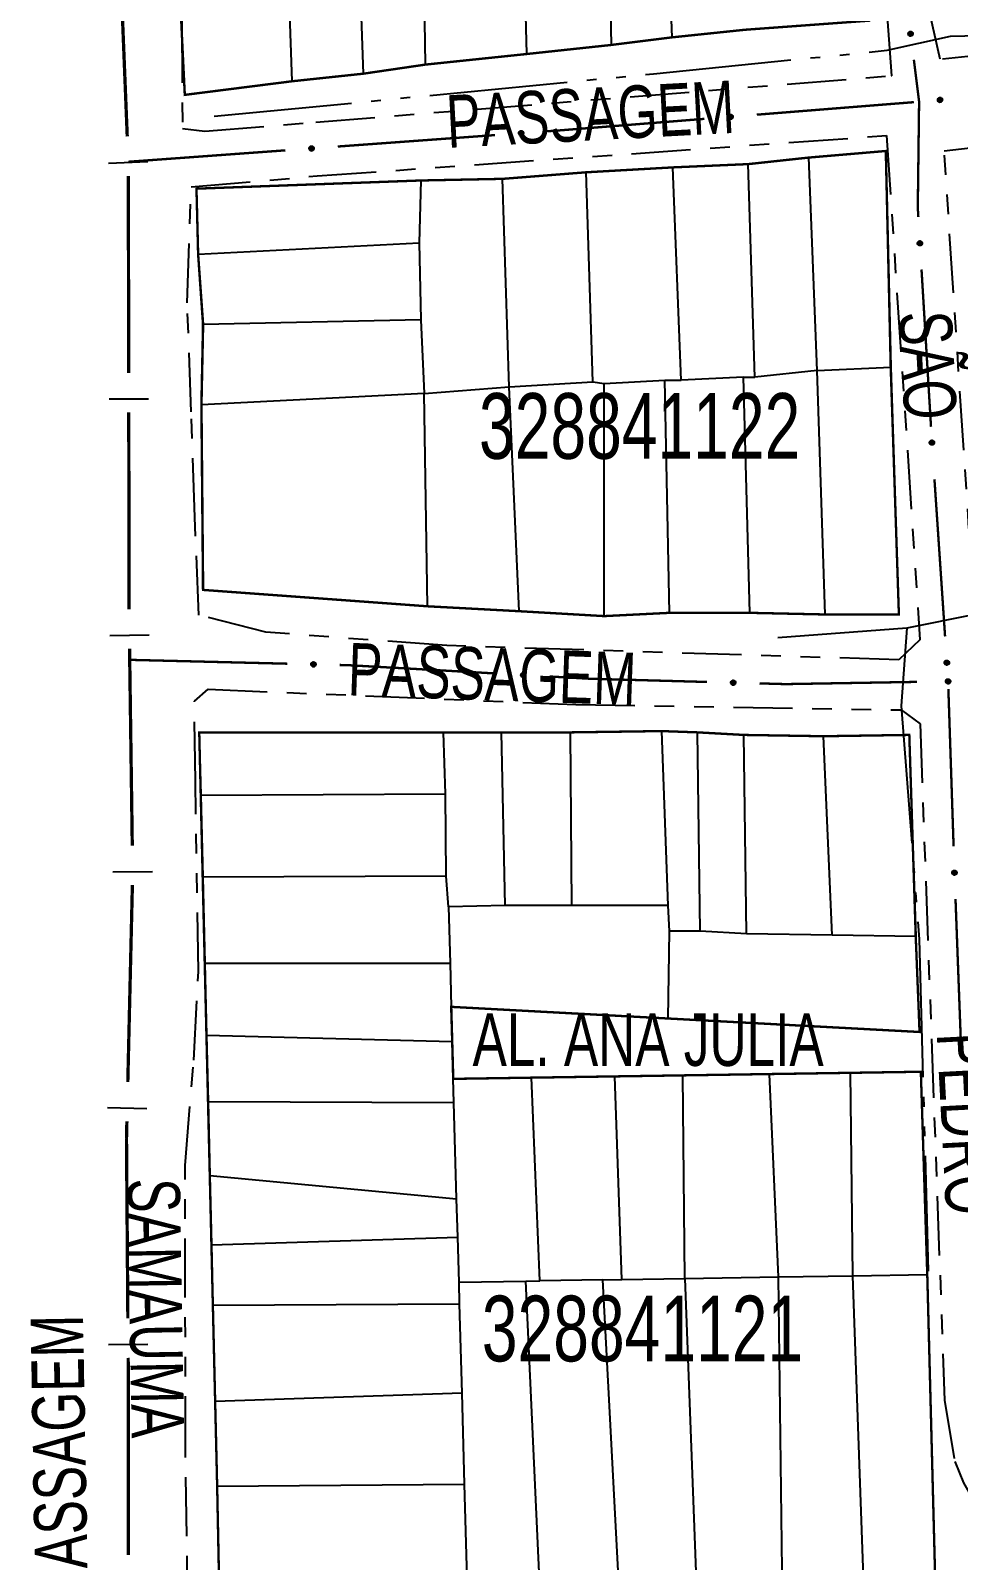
# Model space of a CAD drawing. Extents: x 203604 to 204690, y 4848469 to 4850418.
# Drawn here: x 203612.5 to 203683.2, y 4849737 to 4849853.4 of the extents above; entities that cross this region are included whole.
import ezdxf

# ---------------------------------------------------------------- set-up
doc = ezdxf.new("R2010")
doc.units = 0
doc.header["$LTSCALE"] = 1.5
doc.header["$MEASUREMENT"] = 0
doc.linetypes.add('TRACO_05', pattern=[11, 7, -1, 0.5, -1, 0.5, -1])
doc.linetypes.add('TRACO_25', pattern=[8, 3, -1, 1, -1, 1, -1])
for name, color, linetype in [('CD_MALHA_LOTES', 7, 'CONTINUOUS'), ('CD_TXT_QUADRA', 2, 'CONTINUOUS'), ('HD-VALAS-DRENOS', 170, 'CONTINUOUS'), ('LM-LIM-SETORES-BAIRROS', 7, 'CONTINUOUS'), ('RU-QUADRA', 210, 'CONTINUOUS'), ('SV-EIXO-RUA-N-PAV', 6, 'CONTINUOUS'), ('SV-RUA-NAO-PAV', 7, 'CONTINUOUS'), ('SV-TXT-RUA-PAV', 7, 'CONTINUOUS'), ('SV-TXT-VIA-ATUAL', 250, 'CONTINUOUS')]:
    doc.layers.add(name, color=color, linetype=linetype)
doc.styles.add('ARIAL', font='ARIAL.SHX')

msp = doc.modelspace()

# ---------------------------------------------------------------- linework, layer by layer
at = {"layer": 'CD_MALHA_LOTES', "linetype": 'Continuous', "flags": 128}
for points in [[(203656.77591, 4849852.356468), (203656.295887, 4849874.551867)], [(203661.386758, 4849852.932824), (203660.565475, 4849874.827018)], [(203642.597555, 4849850.857943), (203642.253977, 4849873.646944)], [(203650.320724, 4849851.664841), (203649.737809, 4849874.129235)], [(203623.116725, 4849872.413654), (203624.269437, 4849848.552519)], [(203632.453691, 4849849.58996), (203631.646792, 4849872.874739)], [(203637.871436, 4849850.166316), (203637.073432, 4849873.313086)], [(203661.386758, 4849852.932824), (203656.77591, 4849852.356468)], [(203666.919774, 4849853.50918), (203661.386758, 4849852.932824)], [(203650.320724, 4849851.664841), (203642.597555, 4849850.857943)], [(203656.77591, 4849852.356468), (203650.320724, 4849851.664841)], [(203637.871436, 4849850.166316), (203632.453691, 4849849.58996)], [(203642.597555, 4849850.857943), (203637.871436, 4849850.166316)], [(203624.269437, 4849848.552519), (203632.453691, 4849849.58996)], [(203671.792928, 4849843.780249), (203677.653264, 4849844.279001)], [(203677.653264, 4849844.279001), (203678.027328, 4849827.820185)], [(203661.443824, 4849843.032121), (203667.179472, 4849843.281497)], [(203667.179472, 4849843.281497), (203671.792928, 4849843.780249)], [(203667.678224, 4849827.072057), (203667.179472, 4849843.281497)], [(203672.416368, 4849827.570809), (203671.792928, 4849843.780249)], [(203642.241871, 4849842.034617), (203625.159615, 4849841.411177)], [(203642.241871, 4849842.034617), (203642.117183, 4849837.296473)], [(203648.476272, 4849842.159305), (203642.241871, 4849842.034617)], [(203654.83536, 4849842.658057), (203648.476272, 4849842.159305)], [(203648.975024, 4849826.323929), (203648.476272, 4849842.159305)], [(203661.443824, 4849843.032121), (203654.83536, 4849842.658057)], [(203655.334112, 4849826.697993), (203654.83536, 4849842.658057)], [(203662.067264, 4849826.822681), (203661.443824, 4849843.032121)], [(203625.159615, 4849841.411177), (203625.284303, 4849836.423657)], [(203625.284303, 4849836.423657), (203642.117183, 4849837.296473)], [(203642.117183, 4849837.296473), (203642.241871, 4849831.436137)], [(203625.284303, 4849836.423657), (203625.658367, 4849831.062073)], [(203642.241871, 4849831.436137), (203625.658367, 4849831.062073)], [(203642.241871, 4849831.436137), (203642.491247, 4849825.825177)], [(203625.658367, 4849831.062073), (203625.533679, 4849824.952361)], [(203656.206928, 4849826.573305), (203660.820384, 4849826.822681)], [(203660.820384, 4849826.822681), (203662.067264, 4849826.822681)], [(203661.194448, 4849809.116984), (203660.820384, 4849826.822681)], [(203666.805408, 4849827.072057), (203662.067264, 4849826.822681)], [(203666.805408, 4849827.072057), (203667.678224, 4849827.072057)], [(203667.30416, 4849809.116984), (203666.805408, 4849827.072057)], [(203672.416368, 4849827.570809), (203667.678224, 4849827.072057)], [(203672.416368, 4849827.570809), (203678.027328, 4849827.820185)], [(203673.039808, 4849808.992296), (203672.416368, 4849827.570809)], [(203678.027328, 4849827.820185), (203678.650768, 4849808.992296)], [(203642.491247, 4849825.825177), (203625.533679, 4849824.952361)], [(203642.491247, 4849825.825177), (203648.975024, 4849826.323929)], [(203642.740623, 4849809.615736), (203642.491247, 4849825.825177)], [(203648.975024, 4849826.323929), (203655.334112, 4849826.697993)], [(203649.723152, 4849809.241672), (203648.975024, 4849826.323929)], [(203655.334112, 4849826.697993), (203656.206928, 4849826.573305)], [(203656.206928, 4849808.867608), (203656.206928, 4849826.573305)], [(203625.533679, 4849824.952361), (203625.658367, 4849810.862616)], [(203625.658367, 4849810.862616), (203642.740623, 4849809.615736)], [(203642.740623, 4849809.615736), (203649.723152, 4849809.241672)], [(203656.206928, 4849808.867608), (203649.723152, 4849809.241672)], [(203661.194448, 4849809.116984), (203656.206928, 4849808.867608)], [(203667.30416, 4849809.116984), (203661.194448, 4849809.116984)], [(203673.039808, 4849808.992296), (203667.30416, 4849809.116984)], [(203678.650768, 4849808.992296), (203673.039808, 4849808.992296)], [(203643.981076, 4849800.016045), (203625.370428, 4849800.016045)], [(203625.370428, 4849800.016045), (203625.484134, 4849795.234081)], [(203644.111654, 4849795.327664), (203643.981076, 4849800.016045)], [(203648.377292, 4849800.016045), (203643.981076, 4849800.016045)], [(203653.652752, 4849800.016045), (203648.377292, 4849800.016045)], [(203648.670374, 4849786.827397), (203648.377292, 4849800.016045)], [(203660.589004, 4849800.113739), (203653.652752, 4849800.016045)], [(203653.750446, 4849786.827397), (203653.652752, 4849800.016045)], [(203660.589004, 4849800.113739), (203663.324428, 4849800.016045)], [(203661.077473, 4849786.827397), (203660.589004, 4849800.113739)], [(203663.324428, 4849800.016045), (203666.841401, 4849799.820658)], [(203663.519815, 4849784.873523), (203663.324428, 4849800.016045)], [(203667.036788, 4849784.678136), (203666.841401, 4849799.820658)], [(203666.841401, 4849799.820658), (203672.89841, 4849799.722964)], [(203672.89841, 4849799.722964), (203679.443887, 4849799.820658)], [(203673.582265, 4849784.580442), (203672.89841, 4849799.722964)], [(203679.443887, 4849799.820658), (203679.932355, 4849784.482748)], [(203625.484134, 4849795.234081), (203644.111654, 4849795.327664)], [(203644.176464, 4849789.074352), (203644.111654, 4849795.327664)], [(203625.484134, 4849795.234081), (203625.63283, 4849788.980575)], [(203644.176464, 4849789.074352), (203625.63283, 4849788.980575)], [(203625.63283, 4849788.980575), (203625.788381, 4849782.438796)], [(203644.350985, 4849786.734564), (203644.176464, 4849789.074352)], [(203648.670374, 4849786.827397), (203644.350985, 4849786.734564)], [(203644.350985, 4849786.734564), (203644.470612, 4849782.439373)], [(203653.750446, 4849786.827397), (203648.670374, 4849786.827397)], [(203661.077473, 4849786.827397), (203653.750446, 4849786.827397)], [(203661.175166, 4849784.873523), (203661.077473, 4849786.827397)], [(203661.077473, 4849778.230352), (203661.175166, 4849784.873523)], [(203663.519815, 4849784.873523), (203661.175166, 4849784.873523)], [(203667.036788, 4849784.678136), (203663.519815, 4849784.873523)], [(203673.582265, 4849784.580442), (203667.036788, 4849784.678136)], [(203679.932355, 4849784.482748), (203673.582265, 4849784.580442)], [(203680.225437, 4849777.204568), (203679.932355, 4849784.482748)], [(203625.788381, 4849782.438796), (203644.470612, 4849782.439373)], [(203625.788381, 4849782.438796), (203625.918504, 4849776.966397)], [(203644.470612, 4849782.439373), (203644.563127, 4849779.117643)], [(203644.636686, 4849776.47652), (203644.563127, 4849779.117643)], [(203644.563127, 4849779.117643), (203661.077473, 4849778.230352)], [(203661.077473, 4849778.230352), (203680.225437, 4849777.204568)], [(203625.918504, 4849776.966397), (203644.636686, 4849776.47652)], [(203625.918504, 4849776.966397), (203626.0384, 4849771.924085)], [(203644.715797, 4849773.636083), (203644.636686, 4849776.47652)], [(203650.672506, 4849773.726416), (203644.715797, 4849773.636083)], [(203644.766095, 4849771.830151), (203644.715797, 4849773.636083)], [(203657.025579, 4849773.82276), (203650.672506, 4849773.726416)], [(203651.306441, 4849758.255444), (203650.672506, 4849773.726416)], [(203662.203636, 4849773.901284), (203657.025579, 4849773.82276)], [(203657.558753, 4849758.358221), (203657.025579, 4849773.82276)], [(203662.203636, 4849773.901284), (203668.796444, 4849774.001263)], [(203662.342846, 4849758.436864), (203662.203636, 4849773.901284)], [(203668.796444, 4849774.001263), (203674.954175, 4849774.094644)], [(203669.477375, 4849758.554144), (203668.796444, 4849774.001263)], [(203674.954175, 4849774.094644), (203680.32313, 4849774.176064)], [(203675.148501, 4849758.647368), (203674.954175, 4849774.094644)], [(203680.32313, 4849774.176064), (203680.811599, 4849758.74046)], [(203626.0384, 4849771.924085), (203644.766095, 4849771.830151)], [(203626.0384, 4849771.924085), (203626.172891, 4849766.268018)], [(203644.97008, 4849764.506084), (203644.766095, 4849771.830151)], [(203626.172891, 4849766.268018), (203644.97008, 4849764.506084)], [(203626.172891, 4849766.268018), (203626.298315, 4849760.993217)], [(203645.051758, 4849761.573467), (203644.97008, 4849764.506084)], [(203626.298315, 4849760.993217), (203645.051758, 4849761.573467)], [(203645.153401, 4849758.154298), (203645.051758, 4849761.573467)], [(203626.298315, 4849760.993217), (203626.407488, 4849756.401887)], [(203645.153401, 4849758.154298), (203650.2321, 4849758.237783)], [(203645.193136, 4849756.497333), (203645.153401, 4849758.154298)], [(203650.2321, 4849758.237783), (203651.306441, 4849758.255444)], [(203651.698878, 4849726.648082), (203650.2321, 4849758.237783)], [(203656.093744, 4849758.334139), (203651.306441, 4849758.255444)], [(203656.093744, 4849758.334139), (203657.558753, 4849758.358221)], [(203657.755887, 4849727.038856), (203656.093744, 4849758.334139)], [(203657.558753, 4849758.358221), (203662.342846, 4849758.436864)], [(203662.342846, 4849758.436864), (203669.477375, 4849758.554144)], [(203662.342846, 4849758.436864), (203663.519815, 4849727.331937)], [(203669.477375, 4849758.554144), (203675.148501, 4849758.647368)], [(203669.869905, 4849728.113487), (203669.477375, 4849758.554144)], [(203675.148501, 4849758.647368), (203680.811599, 4849758.74046)], [(203676.219995, 4849728.504262), (203675.148501, 4849758.647368)], [(203680.811599, 4849758.74046), (203681.593148, 4849728.699649)], [(203626.407488, 4849756.401887), (203645.193136, 4849756.497333)], [(203626.407488, 4849756.401887), (203626.581723, 4849749.074357)], [(203645.382168, 4849749.710165), (203645.193136, 4849756.497333)], [(203645.382168, 4849749.710165), (203626.581723, 4849749.074357)], [(203626.581723, 4849749.074357), (203626.734952, 4849742.630217)], [(203645.575506, 4849742.768414), (203645.382168, 4849749.710165)], [(203626.734952, 4849742.630217), (203645.575506, 4849742.768414)], [(203626.734952, 4849742.630217), (203626.933527, 4849732.607397)], [(203645.850408, 4849732.898123), (203645.575506, 4849742.768414)]]:
    msp.add_lwpolyline(points, dxfattribs=at)
at = {"layer": 'HD-VALAS-DRENOS', "linetype": 'TRACO_05'}
for points in [[(203626.51, 4849846.92, 7.66), (203659.97, 4849850.16, 7.39), (203677.77, 4849851.95, 7.39), (203682.57, 4849853.02, 7.39), (203694.39, 4849853.28, 6.62), (203705.84, 4849853.36, 6.06), (203713.79, 4849851.62, 4.31), (203719.23, 4849851.75, 3.04)], [(203727.28, 4849818.59, 5.86), (203717.68, 4849815.13, 5.86), (203711.25, 4849813.3, 5.85), (203691.74, 4849809.63, 5.85), (203684.44, 4849808.98, 5.85), (203679.26, 4849807.95, 6.12), (203678.83, 4849802.04, 6.12), (203680.19, 4849784.26, 6.94)], [(203679.26, 4849807.95, 6.84), (203669.43, 4849807.21, 6.85)], [(203680.19, 4849784.26, 6.94), (203680.89, 4849758.99, 6.94)]]:
    msp.add_polyline3d(points, dxfattribs=at)
at = {"layer": 'LM-LIM-SETORES-BAIRROS', "const_width": 0.25}
for points in [[(203619.887812, 4849845.385932), (203619.285727, 4849860.373844)], [(203619.997743, 4849827.387607), (203619.971656, 4849842.387584)], [(203620.029048, 4849809.387634), (203620.002961, 4849824.387611)], [(203620.271007, 4849791.389299), (203620.063866, 4849806.387869)], [(203619.930504, 4849773.393793), (203620.279074, 4849788.389742)], [(203619.83, 4849769.07), (203619.860789, 4849770.394603)], [(203619.835173, 4849768.394981), (203619.83, 4849769.07)], [(203619.934786, 4849755.395362), (203619.835173, 4849768.394981)], [(203619.97, 4849750.8), (203619.957774, 4849752.39545)], [(203619.97, 4849750.395497), (203619.97, 4849750.8)], [(203619.97, 4849737.395497), (203619.97, 4849750.395497)]]:
    msp.add_lwpolyline(points, dxfattribs=at)
at = {"layer": 'LM-LIM-SETORES-BAIRROS'}
for points in [[(203621.466881, 4849843.447753), (203618.469299, 4849843.327336)], [(203621.501219, 4849825.390218), (203618.501224, 4849825.385001)], [(203621.549913, 4849807.408487), (203618.550199, 4849807.367059)], [(203621.798483, 4849789.410204), (203618.798769, 4849789.368775)], [(203621.383622, 4849771.359476), (203618.384433, 4849771.42919)], [(203621.450068, 4849753.406915), (203618.450156, 4849753.383927)]]:
    msp.add_lwpolyline(points, dxfattribs=at)
at = {"layer": 'RU-QUADRA', "linetype": 'Continuous', "const_width": 0.18, "flags": 128}
for points in [[(203676.372011, 4849854.200807), (203674.988757, 4849875.756519), (203674.066588, 4849895.928976), (203664.614351, 4849895.35262), (203659.542419, 4849895.122077), (203655.162114, 4849894.891535), (203650.435995, 4849894.660993), (203641.214301, 4849894.43045), (203636.25764, 4849893.969366), (203630.609352, 4849893.738823), (203622.309826, 4849893.162467), (203623.116725, 4849872.413654), (203624.269437, 4849848.552519), (203632.453691, 4849849.58996), (203637.871436, 4849850.166316), (203642.597555, 4849850.857943), (203650.320724, 4849851.664841), (203656.77591, 4849852.356468), (203661.386758, 4849852.932824), (203666.919774, 4849853.50918)], [(203625.159615, 4849841.411177), (203642.241871, 4849842.034617), (203648.476272, 4849842.159305), (203654.83536, 4849842.658057), (203661.443824, 4849843.032121), (203667.179472, 4849843.281497), (203671.792928, 4849843.780249), (203677.653264, 4849844.279001), (203678.027328, 4849827.820185), (203678.650768, 4849808.992296), (203673.039808, 4849808.992296), (203667.30416, 4849809.116984), (203661.194448, 4849809.116984), (203656.206928, 4849808.867608), (203649.723152, 4849809.241672), (203642.740623, 4849809.615736), (203625.658367, 4849810.862616), (203625.533679, 4849824.952361), (203625.658367, 4849831.062073), (203625.284303, 4849836.423657)]]:
    msp.add_lwpolyline(points, close=True, dxfattribs=at)
msp.add_lwpolyline([(203626.933527, 4849732.607397), (203626.734952, 4849742.630217), (203626.581723, 4849749.074357), (203626.407488, 4849756.401887), (203626.298315, 4849760.993217), (203626.172891, 4849766.268018), (203626.0384, 4849771.924085), (203625.918504, 4849776.966397), (203625.788381, 4849782.438796), (203625.63283, 4849788.980575), (203625.484134, 4849795.234081), (203625.370428, 4849800.016045), (203643.981076, 4849800.016045), (203648.377292, 4849800.016045), (203653.652752, 4849800.016045), (203660.589004, 4849800.113739), (203663.324428, 4849800.016045), (203666.841401, 4849799.820658), (203672.89841, 4849799.722964), (203679.443887, 4849799.820658), (203679.932355, 4849784.482748), (203680.225437, 4849777.204568), (203661.077473, 4849778.230352), (203644.563127, 4849779.117643), (203644.636686, 4849776.47652), (203644.715797, 4849773.636083), (203650.672506, 4849773.726416), (203657.025579, 4849773.82276), (203662.203636, 4849773.901284), (203668.796444, 4849774.001263), (203674.954175, 4849774.094644), (203680.32313, 4849774.176064), (203680.811599, 4849758.74046), (203681.593148, 4849728.699649)], dxfattribs=at)
at = {"layer": 'SV-EIXO-RUA-N-PAV'}
for points in [[(203679.452754, 4849853.053284), (203679.413736, 4849853.082773), (203679.386232, 4849853.116096), (203679.371292, 4849853.150492), (203679.366015, 4849853.184329), (203679.364515, 4849853.219554), (203679.370838, 4849853.255402), (203679.38667, 4849853.293634), (203679.415976, 4849853.332982), (203679.451965, 4849853.358914), (203679.484902, 4849853.375366), (203679.519869, 4849853.3829), (203679.554112, 4849853.383784), (203679.591132, 4849853.375984), (203679.62972, 4849853.359562), (203679.668573, 4849853.329135), (203679.695313, 4849853.296281), (203679.708891, 4849853.262633), (203679.716243, 4849853.227432), (203679.717343, 4849853.191451), (203679.710933, 4849853.156298), (203679.694328, 4849853.117475), (203679.663789, 4849853.079525), (203679.631326, 4849853.052481), (203679.597877, 4849853.038435), (203679.563058, 4849853.031977), (203679.527746, 4849853.030043), (203679.491446, 4849853.0349), (203679.452754, 4849853.053284)], [(203681.632801, 4849848.266896), (203681.663701, 4849848.304808), (203681.698009, 4849848.331072), (203681.73293, 4849848.344741), (203681.766937, 4849848.348775), (203681.802194, 4849848.348982), (203681.837786, 4849848.341349), (203681.875412, 4849848.324127), (203681.91366, 4849848.293398), (203681.938255, 4849848.256483), (203681.953489, 4849848.222965), (203681.959736, 4849848.187746), (203681.959364, 4849848.153492), (203681.950212, 4849848.116784), (203681.932387, 4849848.078823), (203681.900557, 4849848.041112), (203681.866745, 4849848.015594), (203681.832621, 4849848.003259), (203681.797174, 4849847.997202), (203681.761178, 4849847.997422), (203681.726283, 4849848.005116), (203681.688095, 4849848.023132), (203681.65129, 4849848.055042), (203681.625454, 4849848.088474), (203681.612643, 4849848.122416), (203681.607466, 4849848.157448), (203681.606828, 4849848.192807), (203681.613011, 4849848.228904), (203681.632801, 4849848.266896)], [(203665.685183, 4849846.984519), (203665.716379, 4849847.022187), (203665.750893, 4849847.04818), (203665.78592, 4849847.061575), (203665.819958, 4849847.065341), (203665.855215, 4849847.065272), (203665.890746, 4849847.057359), (203665.928236, 4849847.039842), (203665.966241, 4849847.008813), (203665.990546, 4849846.971707), (203666.005515, 4849846.93807), (203666.011486, 4849846.902802), (203666.010845, 4849846.868553), (203666.001405, 4849846.831918), (203665.983282, 4849846.794098), (203665.951156, 4849846.756638), (203665.917145, 4849846.731386), (203665.882925, 4849846.71932), (203665.847432, 4849846.713542), (203665.811438, 4849846.714044), (203665.776605, 4849846.722012), (203665.73856, 4849846.740328), (203665.702007, 4849846.772526), (203665.676434, 4849846.806161), (203665.66389, 4849846.840202), (203665.658989, 4849846.875273), (203665.658628, 4849846.910636), (203665.665095, 4849846.946684), (203665.685183, 4849846.984519)], [(203649.734816, 4849845.73569), (203649.766271, 4849845.773142), (203649.800963, 4849845.798897), (203649.836081, 4849845.812051), (203649.870145, 4849845.815582), (203649.9054, 4849845.81527), (203649.940876, 4849845.807113), (203649.978244, 4849845.789338), (203650.016035, 4849845.758048), (203650.040083, 4849845.720775), (203650.054821, 4849845.687036), (203650.060548, 4849845.651728), (203650.059671, 4849845.617484), (203650.049979, 4849845.580915), (203650.031597, 4849845.543221), (203649.999214, 4849845.505983), (203649.965029, 4849845.480966), (203649.930727, 4849845.469135), (203649.895195, 4849845.463602), (203649.859206, 4849845.464352), (203649.824428, 4849845.47256), (203649.78651, 4849845.491137), (203649.750179, 4849845.523586), (203649.724839, 4849845.557396), (203649.71253, 4849845.591522), (203649.70787, 4849845.626627), (203649.707753, 4849845.661992), (203649.714468, 4849845.697994), (203649.734816, 4849845.73569)], [(203633.777007, 4849844.574508), (203633.808462, 4849844.61196), (203633.843154, 4849844.637715), (203633.878272, 4849844.650869), (203633.912336, 4849844.6544), (203633.947591, 4849844.654088), (203633.983067, 4849844.645931), (203634.020436, 4849844.628156), (203634.058226, 4849844.596866), (203634.082274, 4849844.559593), (203634.097012, 4849844.525854), (203634.102739, 4849844.490546), (203634.101862, 4849844.456303), (203634.092171, 4849844.419733), (203634.073788, 4849844.382039), (203634.041405, 4849844.344801), (203634.00722, 4849844.319784), (203633.972919, 4849844.307953), (203633.937386, 4849844.30242), (203633.901397, 4849844.30317), (203633.86662, 4849844.311378), (203633.828702, 4849844.329955), (203633.792371, 4849844.362404), (203633.76703, 4849844.396214), (203633.754721, 4849844.430341), (203633.750061, 4849844.465445), (203633.749944, 4849844.50081), (203633.756659, 4849844.536812), (203633.777007, 4849844.574508)], [(203680.15267, 4849837.105094), (203680.11561, 4849837.137009), (203680.090284, 4849837.172016), (203680.077565, 4849837.207294), (203680.074455, 4849837.241398), (203680.075202, 4849837.276647), (203680.083796, 4849837.312019), (203680.102031, 4849837.349166), (203680.133785, 4849837.386567), (203680.171352, 4849837.410154), (203680.20527, 4849837.424474), (203680.240646, 4849837.429765), (203680.274876, 4849837.428465), (203680.311324, 4849837.418323), (203680.348787, 4849837.399477), (203680.385623, 4849837.366637), (203680.410216, 4849837.332146), (203680.421623, 4849837.297701), (203680.426717, 4849837.262103), (203680.425523, 4849837.226126), (203680.416887, 4849837.191452), (203680.397843, 4849837.153766), (203680.364948, 4849837.117839), (203680.330828, 4849837.092917), (203680.296552, 4849837.08103), (203680.261393, 4849837.076804), (203680.226029, 4849837.077123), (203680.190113, 4849837.084282), (203680.15267, 4849837.105094)], [(203681.068778, 4849821.929947), (203681.031717, 4849821.961862), (203681.006392, 4849821.996869), (203680.993673, 4849822.032147), (203680.990562, 4849822.066252), (203680.991309, 4849822.101501), (203680.999903, 4849822.136873), (203681.018138, 4849822.174019), (203681.049892, 4849822.211421), (203681.087459, 4849822.235007), (203681.121378, 4849822.249327), (203681.156753, 4849822.254619), (203681.190984, 4849822.253319), (203681.227431, 4849822.243177), (203681.264895, 4849822.22433), (203681.301731, 4849822.19149), (203681.326324, 4849822.156999), (203681.33773, 4849822.122554), (203681.342824, 4849822.086956), (203681.34163, 4849822.050979), (203681.332994, 4849822.016306), (203681.31395, 4849821.97862), (203681.281055, 4849821.942692), (203681.246935, 4849821.917771), (203681.212659, 4849821.905884), (203681.1775, 4849821.901657), (203681.142136, 4849821.901977), (203681.10622, 4849821.909136), (203681.068778, 4849821.929947)], [(203633.930468, 4849805.308881), (203633.965406, 4849805.343106), (203634.002432, 4849805.365377), (203634.03866, 4849805.375063), (203634.072906, 4849805.375275), (203634.107965, 4849805.371546), (203634.142482, 4849805.359988), (203634.177951, 4849805.338674), (203634.21253, 4849805.303867), (203634.232851, 4849805.264438), (203634.244248, 4849805.229429), (203634.246525, 4849805.193732), (203634.242332, 4849805.159735), (203634.22914, 4849805.124277), (203634.207189, 4849805.088543), (203634.171349, 4849805.05462), (203634.134899, 4849805.033036), (203634.099612, 4849805.024587), (203634.063711, 4849805.022524), (203634.027964, 4849805.02676), (203633.994146, 4849805.038301), (203633.958208, 4849805.060468), (203633.925194, 4849805.096286), (203633.903251, 4849805.132394), (203633.894309, 4849805.167553), (203633.893075, 4849805.202944), (203633.896387, 4849805.238154), (203633.906561, 4849805.273335), (203633.930468, 4849805.308881)], [(203682.203723, 4849805.170303), (203682.166432, 4849805.201948), (203682.140853, 4849805.23677), (203682.127878, 4849805.271955), (203682.12452, 4849805.306036), (203682.125012, 4849805.34129), (203682.133349, 4849805.376723), (203682.151313, 4849805.414001), (203682.182795, 4849805.451632), (203682.22019, 4849805.47549), (203682.254004, 4849805.490056), (203682.28934, 4849805.495604), (203682.323579, 4849805.494553), (203682.360099, 4849805.484676), (203682.397699, 4849805.466101), (203682.434772, 4849805.433529), (203682.459615, 4849805.399218), (203682.471271, 4849805.364857), (203682.476623, 4849805.329297), (203682.47569, 4849805.293312), (203682.467306, 4849805.258577), (203682.448536, 4849805.220753), (203682.415903, 4849805.184588), (203682.381964, 4849805.15942), (203682.347776, 4849805.147284), (203682.312648, 4849805.142803), (203682.277283, 4849805.142866), (203682.241315, 4849805.149763), (203682.203723, 4849805.170303)], [(203649.912377, 4849804.500877), (203649.948378, 4849804.533981), (203649.98609, 4849804.555071), (203650.022605, 4849804.563608), (203650.056841, 4849804.562738), (203650.091764, 4849804.557903), (203650.1259, 4849804.54526), (203650.160678, 4849804.522836), (203650.194139, 4849804.486954), (203650.213205, 4849804.446903), (203650.22349, 4849804.411551), (203650.224638, 4849804.3758), (203650.219373, 4849804.341952), (203650.205067, 4849804.306929), (203650.181998, 4849804.271906), (203650.145104, 4849804.239133), (203650.107991, 4849804.21871), (203650.072454, 4849804.21138), (203650.036506, 4849804.210454), (203650.00091, 4849804.215817), (203649.967474, 4849804.228421), (203649.932254, 4849804.251711), (203649.900389, 4849804.288555), (203649.879597, 4849804.325338), (203649.87177, 4849804.360762), (203649.871655, 4849804.396174), (203649.876078, 4849804.431261), (203649.887359, 4849804.466104), (203649.912377, 4849804.500877)], [(203665.896993, 4849803.913144), (203665.932034, 4849803.947265), (203665.969126, 4849803.969424), (203666.005383, 4849803.979002), (203666.039629, 4849803.979111), (203666.074677, 4849803.975277), (203666.10916, 4849803.963615), (203666.144564, 4849803.942195), (203666.179038, 4849803.907285), (203666.199241, 4849803.867795), (203666.210533, 4849803.832751), (203666.212703, 4849803.797048), (203666.208408, 4849803.763063), (203666.19511, 4849803.727645), (203666.173052, 4849803.691978), (203666.137109, 4849803.658162), (203666.100596, 4849803.636687), (203666.065283, 4849803.628344), (203666.029376, 4849803.62639), (203665.993642, 4849803.630733), (203665.959859, 4849803.642375), (203665.923987, 4849803.664649), (203665.891081, 4849803.700567), (203665.869247, 4849803.73674), (203665.86041, 4849803.771926), (203665.859282, 4849803.80732), (203665.8627, 4849803.84252), (203665.87298, 4849803.877671), (203665.896993, 4849803.913144)], [(203682.228534, 4849803.957976), (203682.249522, 4849804.002152), (203682.276593, 4849804.035828), (203682.307257, 4849804.057416), (203682.339327, 4849804.069428), (203682.373521, 4849804.078021), (203682.409907, 4849804.079079), (203682.450551, 4849804.071308), (203682.495014, 4849804.050565), (203682.527688, 4849804.020565), (203682.550462, 4849803.991636), (203682.564912, 4849803.958916), (203682.572704, 4849803.925559), (203682.572552, 4849803.887727), (203682.564275, 4849803.846614), (203682.542335, 4849803.80241), (203682.515568, 4849803.769578), (203682.485361, 4849803.749475), (203682.452375, 4849803.735156), (203682.417361, 4849803.726801), (203682.381637, 4849803.725969), (203682.340259, 4849803.734378), (203682.296916, 4849803.756611), (203682.263865, 4849803.782933), (203682.243344, 4849803.81285), (203682.229977, 4849803.845643), (203682.220942, 4849803.879834), (203682.218356, 4849803.916366), (203682.228534, 4849803.957976)], [(203682.7831, 4849789.184807), (203682.746779, 4849789.217561), (203682.72226, 4849789.253138), (203682.710351, 4849789.288697), (203682.708021, 4849789.322864), (203682.709574, 4849789.358087), (203682.718975, 4849789.393253), (203682.738054, 4849789.429973), (203682.770655, 4849789.466639), (203682.808751, 4849789.48936), (203682.842989, 4849789.502901), (203682.878476, 4849789.507382), (203682.912668, 4849789.5053), (203682.948874, 4849789.494327), (203682.985897, 4849789.474628), (203683.021972, 4849789.440955), (203683.04577, 4849789.405911), (203683.056386, 4849789.371214), (203683.060665, 4849789.335509), (203683.058648, 4849789.299568), (203683.049221, 4849789.265101), (203683.029321, 4849789.227861), (203682.995613, 4849789.192695), (203682.960932, 4849789.16856), (203682.926393, 4849789.15746), (203682.891147, 4849789.154038), (203682.8558, 4849789.155166), (203682.820056, 4849789.163145), (203682.7831, 4849789.184807)]]:
    msp.add_lwpolyline(points, close=True, dxfattribs=at)
for points in [[(203679.386232, 4849853.116096), (203679.364515, 4849853.219554)], [(203679.397975, 4849853.101701), (203679.369751, 4849853.228815)], [(203679.413736, 4849853.082773), (203679.370838, 4849853.255402)], [(203679.432154, 4849853.07021), (203679.380087, 4849853.267231)], [(203679.452754, 4849853.053284), (203679.38667, 4849853.293634)], [(203679.473781, 4849853.045148), (203679.403626, 4849853.310044)], [(203679.491446, 4849853.0349), (203679.415976, 4849853.332982)], [(203679.509151, 4849853.037183), (203679.4341, 4849853.341345)], [(203679.527746, 4849853.030043), (203679.451965, 4849853.358914)], [(203679.543846, 4849853.034633), (203679.467279, 4849853.361983)], [(203679.563058, 4849853.031977), (203679.484902, 4849853.375366)], [(203679.580574, 4849853.037837), (203679.505196, 4849853.377711)], [(203679.597877, 4849853.038435), (203679.519869, 4849853.3829)], [(203679.614935, 4849853.048997), (203679.537862, 4849853.380409)], [(203679.631326, 4849853.052481), (203679.554112, 4849853.383784)], [(203679.648283, 4849853.068281), (203679.574248, 4849853.37532)], [(203679.663789, 4849853.079525), (203679.591132, 4849853.375984)], [(203679.677066, 4849853.102121), (203679.61131, 4849853.364815)], [(203679.694328, 4849853.117475), (203679.62972, 4849853.359562)], [(203679.699588, 4849853.142057), (203679.650567, 4849853.336708)], [(203679.710933, 4849853.156298), (203679.668573, 4849853.329135)], [(203679.71297, 4849853.178103), (203679.683223, 4849853.306402)], [(203679.717343, 4849853.191451), (203679.695313, 4849853.296281)], [(203681.606828, 4849848.192807), (203681.938255, 4849848.256483)], [(203681.607466, 4849848.157448), (203681.953489, 4849848.222965)], [(203681.610824, 4849848.176549), (203681.940761, 4849848.241066)], [(203681.612643, 4849848.122416), (203681.959736, 4849848.187746)], [(203681.61268, 4849848.139729), (203681.955089, 4849848.202599)], [(203681.613011, 4849848.228904), (203681.91366, 4849848.293398)], [(203681.614644, 4849848.211128), (203681.921353, 4849848.27498)], [(203681.622573, 4849848.104982), (203681.956587, 4849848.169856)], [(203681.623901, 4849848.246182), (203681.891189, 4849848.306581)], [(203681.625454, 4849848.088474), (203681.959364, 4849848.153492)], [(203681.632801, 4849848.266896), (203681.875412, 4849848.324127)], [(203681.640621, 4849848.07095), (203681.950168, 4849848.13368)], [(203681.650471, 4849848.286863), (203681.849269, 4849848.331673)], [(203681.65129, 4849848.055042), (203681.950212, 4849848.116784)], [(203681.663701, 4849848.304808), (203681.837786, 4849848.341349)], [(203681.673384, 4849848.040946), (203681.938312, 4849848.097028)], [(203681.683194, 4849848.319864), (203681.811257, 4849848.34341)], [(203681.688095, 4849848.023132), (203681.932387, 4849848.078823)], [(203681.698009, 4849848.331072), (203681.802194, 4849848.348982)], [(203681.712467, 4849848.016975), (203681.908784, 4849848.058828)], [(203681.726283, 4849848.005116), (203681.900557, 4849848.041112)], [(203681.747998, 4849848.00228), (203681.877302, 4849848.027305)], [(203681.761178, 4849847.997422), (203681.866745, 4849848.015594)], [(203665.658628, 4849846.910636), (203665.990546, 4849846.971707)], [(203665.658989, 4849846.875273), (203666.005515, 4849846.93807)], [(203665.662497, 4849846.894348), (203665.99293, 4849846.95627)], [(203665.66389, 4849846.840202), (203666.011486, 4849846.902802)], [(203665.664063, 4849846.857514), (203666.006955, 4849846.917692)], [(203665.665095, 4849846.946684), (203665.966241, 4849847.008813)], [(203665.666588, 4849846.928895), (203665.973789, 4849846.990335)], [(203665.673683, 4849846.82269), (203666.008197, 4849846.884938)], [(203665.67612, 4849846.963876), (203665.943875, 4849847.022172)], [(203665.676434, 4849846.806161), (203666.010845, 4849846.868553)], [(203665.685183, 4849846.984519), (203665.928236, 4849847.039842)], [(203665.691464, 4849846.788517), (203666.001493, 4849846.848814)], [(203665.702007, 4849846.772526), (203666.001405, 4849846.831918)], [(203665.70301, 4849847.004346), (203665.902153, 4849847.047593)], [(203665.716379, 4849847.022187), (203665.890746, 4849847.057359)], [(203665.72399, 4849846.758257), (203665.98935, 4849846.812256)], [(203665.73599, 4849847.037089), (203665.864235, 4849847.059629)], [(203665.73856, 4849846.740328), (203665.983282, 4849846.794098)], [(203665.750893, 4849847.04818), (203665.855215, 4849847.065272)], [(203665.762883, 4849846.733979), (203665.959523, 4849846.774289)], [(203665.776605, 4849846.722012), (203665.951156, 4849846.756638)], [(203665.798298, 4849846.719006), (203665.927794, 4849846.743015)], [(203665.811438, 4849846.714044), (203665.917145, 4849846.731386)], [(203649.707753, 4849845.661992), (203650.040083, 4849845.720775)], [(203649.70787, 4849845.626627), (203650.054821, 4849845.687036)], [(203649.711509, 4849845.645677), (203650.042361, 4849845.705323)], [(203649.71253, 4849845.591522), (203650.060548, 4849845.651728)], [(203649.712822, 4849845.608833), (203650.05612, 4849845.666648)], [(203649.714468, 4849845.697994), (203650.016035, 4849845.758048)], [(203649.715838, 4849845.680195), (203650.023455, 4849845.739519)], [(203649.722202, 4849845.573944), (203650.057136, 4849845.633887)], [(203649.724839, 4849845.557396), (203650.059671, 4849845.617484)], [(203649.725611, 4849845.715109), (203649.993761, 4849845.771561)], [(203649.734816, 4849845.73569), (203649.978244, 4849845.789338)], [(203649.739746, 4849845.539649), (203650.050184, 4849845.59781)], [(203649.750179, 4849845.523586), (203650.049979, 4849845.580915)], [(203649.752778, 4849845.755394), (203649.952215, 4849845.797269)], [(203649.766271, 4849845.773142), (203649.940876, 4849845.807113)], [(203649.772063, 4849845.509166), (203650.037789, 4849845.561336)], [(203649.785984, 4849845.787909), (203649.91438, 4849845.809565)], [(203649.78651, 4849845.491137), (203650.031597, 4849845.543221)], [(203649.800963, 4849845.798897), (203649.9054, 4849845.81527)], [(203649.810789, 4849845.484621), (203650.007701, 4849845.523576)], [(203649.824428, 4849845.47256), (203649.999214, 4849845.505983)], [(203649.846099, 4849845.469405), (203649.975758, 4849845.492521)], [(203649.859206, 4849845.464352), (203649.965029, 4849845.480966)], [(203633.749944, 4849844.50081), (203634.082274, 4849844.559593)], [(203633.750061, 4849844.465445), (203634.097012, 4849844.525854)], [(203633.753701, 4849844.484495), (203634.084552, 4849844.544141)], [(203633.754721, 4849844.430341), (203634.102739, 4849844.490546)], [(203633.755014, 4849844.447651), (203634.098312, 4849844.505466)], [(203633.756659, 4849844.536812), (203634.058226, 4849844.596866)], [(203633.75803, 4849844.519013), (203634.065647, 4849844.578337)], [(203633.764393, 4849844.412762), (203634.099327, 4849844.472705)], [(203633.76703, 4849844.396214), (203634.101862, 4849844.456303)], [(203633.767802, 4849844.553928), (203634.035952, 4849844.610379)], [(203633.777007, 4849844.574508), (203634.020436, 4849844.628156)], [(203633.781938, 4849844.378467), (203634.092376, 4849844.436628)], [(203633.792371, 4849844.362404), (203634.092171, 4849844.419733)], [(203633.79497, 4849844.594212), (203633.994406, 4849844.636087)], [(203633.808462, 4849844.61196), (203633.983067, 4849844.645931)], [(203633.814255, 4849844.347984), (203634.07998, 4849844.400155)], [(203633.828175, 4849844.626727), (203633.956572, 4849844.648383)], [(203633.828702, 4849844.329955), (203634.073788, 4849844.382039)], [(203633.843154, 4849844.637715), (203633.947591, 4849844.654088)], [(203633.85298, 4849844.323439), (203634.049893, 4849844.362394)], [(203633.86662, 4849844.311378), (203634.041405, 4849844.344801)], [(203633.888291, 4849844.308223), (203634.017949, 4849844.331339)], [(203633.901397, 4849844.30317), (203634.00722, 4849844.319784)], [(203680.090284, 4849837.172016), (203680.075202, 4849837.276647)], [(203680.101087, 4849837.156902), (203680.081017, 4849837.285556)], [(203680.11561, 4849837.137009), (203680.083796, 4849837.312019)], [(203680.13319, 4849837.123298), (203680.09378, 4849837.323236)], [(203680.15267, 4849837.105094), (203680.102031, 4849837.349166)], [(203680.173136, 4849837.095636), (203680.119998, 4849837.364462)], [(203680.190113, 4849837.084282), (203680.133785, 4849837.386567)], [(203680.207927, 4849837.085433), (203680.152404, 4849837.393758)], [(203680.226029, 4849837.077123), (203680.171352, 4849837.410154)], [(203680.242389, 4849837.080678), (203680.186831, 4849837.412241)], [(203680.261393, 4849837.076804), (203680.20527, 4849837.424474)], [(203680.279246, 4849837.081536), (203680.225672, 4849837.425522)], [(203680.296552, 4849837.08103), (203680.240646, 4849837.429765)], [(203680.314248, 4849837.090484), (203680.258444, 4849837.426133)], [(203680.330828, 4849837.092917), (203680.274876, 4849837.428465)], [(203680.348757, 4849837.107605), (203680.294432, 4849837.418737)], [(203680.364948, 4849837.117839), (203680.311324, 4849837.418323)], [(203680.379637, 4849837.139543), (203680.33075, 4849837.405892)], [(203680.397843, 4849837.153766), (203680.348787, 4849837.399477)], [(203680.404658, 4849837.177963), (203680.368136, 4849837.375341)], [(203680.416887, 4849837.191452), (203680.385623, 4849837.366637)], [(203680.420309, 4849837.213083), (203680.398795, 4849837.343016)], [(203680.425523, 4849837.226126), (203680.410216, 4849837.332146)], [(203681.006392, 4849821.996869), (203680.991309, 4849822.101501)], [(203681.017194, 4849821.981756), (203680.997124, 4849822.11041)], [(203681.031717, 4849821.961862), (203680.999903, 4849822.136873)], [(203681.049297, 4849821.948152), (203681.009887, 4849822.148089)], [(203681.068778, 4849821.929947), (203681.018138, 4849822.174019)], [(203681.089243, 4849821.920489), (203681.036105, 4849822.189315)], [(203681.10622, 4849821.909136), (203681.049892, 4849822.211421)], [(203681.124034, 4849821.910286), (203681.068512, 4849822.218612)], [(203681.142136, 4849821.901977), (203681.087459, 4849822.235007)], [(203681.158496, 4849821.905532), (203681.102938, 4849822.237094)], [(203681.1775, 4849821.901657), (203681.121378, 4849822.249327)], [(203681.195354, 4849821.90639), (203681.14178, 4849822.250375)], [(203681.212659, 4849821.905884), (203681.156753, 4849822.254619)], [(203681.230356, 4849821.915338), (203681.174551, 4849822.250987)], [(203681.246935, 4849821.917771), (203681.190984, 4849822.253319)], [(203681.264864, 4849821.932458), (203681.210539, 4849822.24359)], [(203681.281055, 4849821.942692), (203681.227431, 4849822.243177)], [(203681.295744, 4849821.964396), (203681.246857, 4849822.230745)], [(203681.31395, 4849821.97862), (203681.264895, 4849822.22433)], [(203681.320765, 4849822.002816), (203681.284244, 4849822.200194)], [(203681.332994, 4849822.016306), (203681.301731, 4849822.19149)], [(203681.336416, 4849822.037936), (203681.314902, 4849822.16787)], [(203681.34163, 4849822.050979), (203681.326324, 4849822.156999)], [(203633.893075, 4849805.202944), (203634.244248, 4849805.229429)], [(203633.894309, 4849805.167553), (203634.246525, 4849805.193732)], [(203633.896279, 4849805.184754), (203634.243565, 4849805.209011)], [(203633.896387, 4849805.238154), (203634.232851, 4849805.264438)], [(203633.898544, 4849805.221551), (203634.23362, 4849805.248838)], [(203633.902231, 4849805.14912), (203634.241399, 4849805.176306)], [(203633.903251, 4849805.132394), (203634.242332, 4849805.159735)], [(203633.9062, 4849805.255487), (203634.218119, 4849805.284705)], [(203633.906561, 4849805.273335), (203634.21253, 4849805.303867)], [(203633.916368, 4849805.113285), (203634.230982, 4849805.141073)], [(203633.919311, 4849805.28929), (203634.191672, 4849805.319476)], [(203633.925194, 4849805.096286), (203634.22914, 4849805.124277)], [(203633.930468, 4849805.308881), (203634.177951, 4849805.338674)], [(203633.945577, 4849805.079812), (203634.215109, 4849805.105973)], [(203633.950257, 4849805.32675), (203634.152813, 4849805.349091)], [(203633.958208, 4849805.060468), (203634.207189, 4849805.088543)], [(203633.965406, 4849805.343106), (203634.142482, 4849805.359988)], [(203633.98174, 4849805.051628), (203634.181502, 4849805.071307)], [(203633.986458, 4849805.355893), (203634.11635, 4849805.364997)], [(203633.994146, 4849805.038301), (203634.171349, 4849805.05462)], [(203634.002432, 4849805.365377), (203634.107965, 4849805.371546)], [(203634.015409, 4849805.03306), (203634.146698, 4849805.043496)], [(203634.027964, 4849805.02676), (203634.134899, 4849805.033036)], [(203682.140853, 4849805.23677), (203682.125012, 4849805.34129)], [(203682.151765, 4849805.221736), (203682.130762, 4849805.350241)], [(203682.166432, 4849805.201948), (203682.133349, 4849805.376723)], [(203682.184111, 4849805.188365), (203682.143251, 4849805.388012)], [(203682.203723, 4849805.170303), (203682.151313, 4849805.414001)], [(203682.224257, 4849805.160993), (203682.169169, 4849805.429427)], [(203682.241315, 4849805.149763), (203682.182795, 4849805.451632)], [(203682.259121, 4849805.151043), (203682.201362, 4849805.458958)], [(203682.277283, 4849805.142866), (203682.22019, 4849805.47549)], [(203682.293617, 4849805.146539), (203682.235654, 4849805.47769)], [(203682.312648, 4849805.142803), (203682.254004, 4849805.490056)], [(203682.330467, 4849805.147665), (203682.274398, 4849805.491252)], [(203682.347776, 4849805.147284), (203682.28934, 4849805.495604)], [(203682.365403, 4849805.156866), (203682.307164, 4849805.492101)], [(203682.381964, 4849805.15942), (203682.323579, 4849805.494553)], [(203682.399787, 4849805.174237), (203682.343205, 4849805.484966)], [(203682.415903, 4849805.184588), (203682.360099, 4849805.484676)], [(203682.430434, 4849805.206398), (203682.379615, 4849805.472386)], [(203682.448536, 4849805.220753), (203682.397699, 4849805.466101)], [(203682.455175, 4849805.244999), (203682.417222, 4849805.442107)], [(203682.467306, 4849805.258577), (203682.434772, 4849805.433529)], [(203682.470571, 4849805.280231), (203682.448114, 4849805.410006)], [(203682.47569, 4849805.293312), (203682.459615, 4849805.399218)], [(203649.871655, 4849804.396174), (203650.22349, 4849804.411551)], [(203649.87177, 4849804.360762), (203650.224638, 4849804.3758)], [(203649.874282, 4849804.377892), (203650.222162, 4849804.391165)], [(203649.876078, 4849804.431261), (203650.213205, 4849804.446903)], [(203649.877709, 4849804.414599), (203650.21348, 4849804.431286)], [(203649.879106, 4849804.342088), (203650.218964, 4849804.358544)], [(203649.879597, 4849804.325338), (203650.219373, 4849804.341952)], [(203649.886433, 4849804.448277), (203650.19912, 4849804.467625)], [(203649.887359, 4849804.466104), (203650.194139, 4849804.486954)], [(203649.892104, 4849804.305825), (203650.207439, 4849804.323658)], [(203649.900389, 4849804.288555), (203650.205067, 4849804.306929)], [(203649.900606, 4849804.481648), (203650.173784, 4849804.503214)], [(203649.912377, 4849804.500877), (203650.160678, 4849804.522836)], [(203649.920241, 4849804.271445), (203650.190465, 4849804.289077)], [(203649.932254, 4849804.251711), (203650.181998, 4849804.271906)], [(203649.93272, 4849804.518112), (203650.135881, 4849804.534042)], [(203649.948378, 4849804.533981), (203650.1259, 4849804.54526)], [(203649.955496, 4849804.242133), (203650.155779, 4849804.255491)], [(203649.967474, 4849804.228421), (203650.145104, 4849804.239133)], [(203649.969824, 4849804.546096), (203650.099938, 4849804.551093)], [(203649.98609, 4849804.555071), (203650.091764, 4849804.557903)], [(203649.988561, 4849804.22251), (203650.120114, 4849804.228793)], [(203650.00091, 4849804.215817), (203650.107991, 4849804.21871)], [(203665.859282, 4849803.80732), (203666.210533, 4849803.832751)], [(203665.86041, 4849803.771926), (203666.212703, 4849803.797048)], [(203665.862431, 4849803.789121), (203666.209788, 4849803.812336)], [(203665.8627, 4849803.84252), (203666.199241, 4849803.867795)], [(203665.864807, 4849803.825911), (203666.199963, 4849803.852192)], [(203665.868276, 4849803.753469), (203666.207525, 4849803.779637)], [(203665.869247, 4849803.73674), (203666.208408, 4849803.763063)], [(203665.872564, 4849803.859824), (203666.18457, 4849803.888106)], [(203665.87298, 4849803.877671), (203666.179038, 4849803.907285)], [(203665.882306, 4849803.717592), (203666.197002, 4849803.744435)], [(203665.885777, 4849803.893587), (203666.158227, 4849803.922956)], [(203665.891081, 4849803.700567), (203666.19511, 4849803.727645)], [(203665.896993, 4849803.913144), (203666.144564, 4849803.942195)], [(203665.911415, 4849803.684032), (203666.181024, 4849803.709384)], [(203665.916835, 4849803.930954), (203666.119458, 4849803.952687)], [(203665.923987, 4849803.664649), (203666.173052, 4849803.691978)], [(203665.932034, 4849803.947265), (203666.10916, 4849803.963615)], [(203665.947493, 4849803.655739), (203666.147313, 4849803.674819)], [(203665.953124, 4849803.959988), (203666.083042, 4849803.968703)], [(203665.959859, 4849803.642375), (203666.137109, 4849803.658162)], [(203665.969126, 4849803.969424), (203666.074677, 4849803.975277)], [(203665.981106, 4849803.63707), (203666.112426, 4849803.647112)], [(203665.993642, 4849803.630733), (203666.100596, 4849803.636687)], [(203682.218356, 4849803.916366), (203682.495014, 4849804.050565)], [(203682.220942, 4849803.879834), (203682.527688, 4849804.020565)], [(203682.224172, 4849803.899488), (203682.506869, 4849804.034507)], [(203682.22482, 4849803.935739), (203682.470051, 4849804.058021)], [(203682.228534, 4849803.957976), (203682.450551, 4849804.071308)], [(203682.228693, 4849803.864995), (203682.533791, 4849804.006188)], [(203682.229977, 4849803.845643), (203682.550462, 4849803.991636)], [(203682.239259, 4849803.829674), (203682.556863, 4849803.972236)], [(203682.240944, 4849803.981575), (203682.423363, 4849804.072414)], [(203682.243344, 4849803.81285), (203682.564912, 4849803.958916)], [(203682.249522, 4849804.002152), (203682.409907, 4849804.079079)], [(203682.257138, 4849803.79828), (203682.566112, 4849803.940791)], [(203682.263865, 4849803.782933), (203682.572704, 4849803.925559)], [(203682.264871, 4849804.021416), (203682.38365, 4849804.074767)], [(203682.276593, 4849804.035828), (203682.373521, 4849804.078021)], [(203682.282768, 4849803.769522), (203682.568488, 4849803.904127)], [(203682.296916, 4849803.756611), (203682.572552, 4849803.887727)], [(203682.321731, 4849803.748179), (203682.565696, 4849803.865706)], [(203682.340259, 4849803.734378), (203682.564275, 4849803.846614)], [(203682.365396, 4849803.734199), (203682.546109, 4849803.821576)], [(203682.381637, 4849803.725969), (203682.542335, 4849803.80241)], [(203682.403403, 4849803.728384), (203682.523035, 4849803.783466)], [(203682.417361, 4849803.726801), (203682.515568, 4849803.769578)], [(203682.8558, 4849789.155166), (203682.808751, 4849789.48936)], [(203682.872237, 4849789.158346), (203682.824274, 4849789.491092)], [(203682.891147, 4849789.154038), (203682.842989, 4849789.502901)], [(203682.909104, 4849789.158361), (203682.863409, 4849789.503482)], [(203682.926393, 4849789.15746), (203682.878476, 4849789.507382)], [(203682.944301, 4849789.166507), (203682.896186, 4849789.503344)], [(203682.960932, 4849789.16856), (203682.912668, 4849789.5053)], [(203682.979193, 4849789.182833), (203682.931996, 4849789.495126)], [(203682.995613, 4849789.192695), (203682.948874, 4849789.494327)], [(203682.72226, 4849789.253138), (203682.709574, 4849789.358087)], [(203682.732714, 4849789.237781), (203682.715591, 4849789.366861)], [(203682.746779, 4849789.217561), (203682.718975, 4849789.393253)], [(203682.76404, 4849789.203452), (203682.729212, 4849789.404239)], [(203682.7831, 4849789.184807), (203682.738054, 4849789.429973)], [(203682.803344, 4849789.174883), (203682.756366, 4849789.444854)], [(203682.820056, 4849789.163145), (203682.770655, 4849789.466639)], [(203682.837892, 4849789.163888), (203682.789434, 4849789.473402)], [(203683.010795, 4849789.214057), (203682.96801, 4849789.481455)], [(203683.029321, 4849789.227861), (203682.985897, 4849789.474628)], [(203683.036688, 4849789.251895), (203683.004689, 4849789.450057)], [(203683.049221, 4849789.265101), (203683.021972, 4849789.440955)], [(203683.053137, 4849789.286648), (203683.0346, 4849789.41704)], [(203683.058648, 4849789.299568), (203683.04577, 4849789.405911)]]:
    msp.add_lwpolyline(points, dxfattribs=at)
at = {"layer": 'SV-EIXO-RUA-N-PAV', "const_width": 0.18}
for points in [[(203680.19, 4849848.03), (203679.79166, 4849851.224847)], [(203667.830834, 4849847.04508), (203679.79291, 4849847.998357)], [(203680.180318, 4849847.249644), (203680.19, 4849848.03)], [(203652.96, 4849845.86), (203663.843475, 4849846.727321)], [(203680.09, 4849839.97), (203680.180318, 4849847.249644)], [(203635.923024, 4849844.620293), (203647.89138, 4849845.49118)], [(203651.880832, 4849845.781475), (203652.878195, 4849845.854049)], [(203652.878195, 4849845.854049), (203652.96, 4849845.86)], [(203619.965215, 4849843.459111), (203631.933572, 4849844.329998)], [(203680.133374, 4849839.251512), (203680.09, 4849839.97)], [(203681.097522, 4849823.280588), (203680.374411, 4849835.258781)], [(203682.168849, 4849807.316524), (203681.35882, 4849819.289154)], [(203620.075604, 4849805.537905), (203632.072011, 4849805.244258)], [(203636.070813, 4849805.146376), (203636.74, 4849805.13)], [(203636.74, 4849805.13), (203648.052805, 4849804.495002)], [(203652.046519, 4849804.270832), (203655.041804, 4849804.102704)], [(203655.041804, 4849804.102704), (203655.09, 4849804.1)], [(203655.09, 4849804.1), (203664.03835, 4849803.854098)], [(203668.036841, 4849803.744219), (203669.036463, 4849803.716749)], [(203669.036463, 4849803.716749), (203670.01, 4849803.69)], [(203670.01, 4849803.69), (203680.034656, 4849803.859914)], [(203682.817104, 4849791.331254), (203682.419093, 4849803.324652)], [(203683.411603, 4849775.342311), (203682.962566, 4849787.333907)]]:
    msp.add_lwpolyline(points, dxfattribs=at)
at = {"layer": 'SV-RUA-NAO-PAV', "linetype": 'TRACO_25'}
for points in [[(203727.78, 4849737.22, 7.23), (203728.49, 4849744.98, 7.18), (203728.51, 4849749.45, 7.18), (203726.88, 4849765.36, 6.78), (203720.01, 4849806.28, 6.56), (203718.56, 4849814.1, 6.46), (203700.63, 4849809.94, 6.37), (203685.25, 4849808.18, 6.41), (203684.38, 4849809.54, 6.41), (203682.1, 4849844.3, 7.49), (203710.57, 4849847.58, 6.85), (203710.3, 4849854.29, 6.85), (203681.79, 4849851.26, 7.44), (203680.45, 4849857.25, 7.44), (203679.83, 4849870.8, 6.2), (203679.58, 4849883.44, 6.2), (203680.05, 4849889.28, 3.04), (203682.58, 4849893.55, 3.01), (203685.26, 4849894.65, 3.01), (203707.92, 4849896.09, 3.42), (203786.58, 4849900.06, 3.55)], [(203624.59, 4849726.81, 11.59), (203624.33, 4849744.98, 10.4), (203624.29, 4849767.05, 8.8), (203624.95, 4849775.07, 8.1), (203625.31, 4849781.8, 8), (203625.08, 4849796.33, 8), (203625, 4849802.38, 8), (203626.04, 4849803.3, 8), (203654.05, 4849802.13, 6.61), (203678.83, 4849801.72, 6.96), (203680.26, 4849800.67, 6.96), (203682.13, 4849749.17, 7.29), (203682.91, 4849744.51, 8.14), (203683.58, 4849742.89, 8.11), (203685.84, 4849738.89, 8.18), (203685.91, 4849738.81, 8.18), (203688.52, 4849735.13, 8.29)]]:
    msp.add_polyline3d(points, dxfattribs=at)
for points in [[(203670.26, 4849893.55, 3.33), (203621.31, 4849889.82, 4.32), (203624.05, 4849858.88, 7.61), (203624.02, 4849856.12, 7.61), (203624.05, 4849853.98, 7.91), (203624.09, 4849845.98, 8.13), (203625.8, 4849845.78, 8.13), (203634.26, 4849846.48, 8.13), (203678.09, 4849850.01, 7.52), (203678.11, 4849850.01, 7.52), (203676.73, 4849868.28, 6.36), (203675.79, 4849883.44, 6.24), (203675, 4849888.18, 5.55), (203673.42, 4849891.49, 3.33)], [(203625.04, 4849816.39, 8.16), (203624.75, 4849824.42, 8.16), (203624.46, 4849832.73, 8.16), (203624.76, 4849841.56, 8.16), (203634.36, 4849842.38, 8.16), (203677.71, 4849845.45, 6.94), (203680.25, 4849807.06, 6.92), (203678.65, 4849805.54, 6.92), (203644.22, 4849806.62, 7.17), (203630.44, 4849807.64, 8.32), (203625.33, 4849808.95, 8.32)]]:
    msp.add_polyline3d(points, close=True, dxfattribs=at)

# ---------------------------------------------------------------- texts
at = {"layer": 'CD_TXT_QUADRA', "style": 'ARIAL', "width": 0.7}
for s, p in [('328841122', (203646.674639, 4849820.845342)), ('328841121', (203646.892542, 4849752.127836))]:
    msp.add_text(s, height=5, dxfattribs=at).set_placement(p)
at = {"layer": 'SV-TXT-RUA-PAV', "style": 'ARIAL', "width": 0.7}
msp.add_text('PASSAGEM', height=4, rotation=91, dxfattribs=at).set_placement((203616.904159, 4849733.761166))
at = {"layer": 'SV-TXT-VIA-ATUAL', "style": 'ARIAL', "width": 0.7}
for s, rotation, p in [('PASSAGEM                                  SÃO                                           PEDRO', 273, (203675.572926, 4849890.803837)), ('PASSAGEM', 3, (203644.296653, 4849844.514953)), ('PASSAGEM', 358, (203636.639055, 4849802.838242)), ('SAMAUMA', 271, (203619.88543, 4849766.0304))]:
    msp.add_text(s, height=4, rotation=rotation, dxfattribs=at).set_placement(p)
msp.add_text('AL. ANA JULIA', height=4, dxfattribs=at).set_placement((203646.186343, 4849774.620703))

doc.saveas('drawing.dxf')
